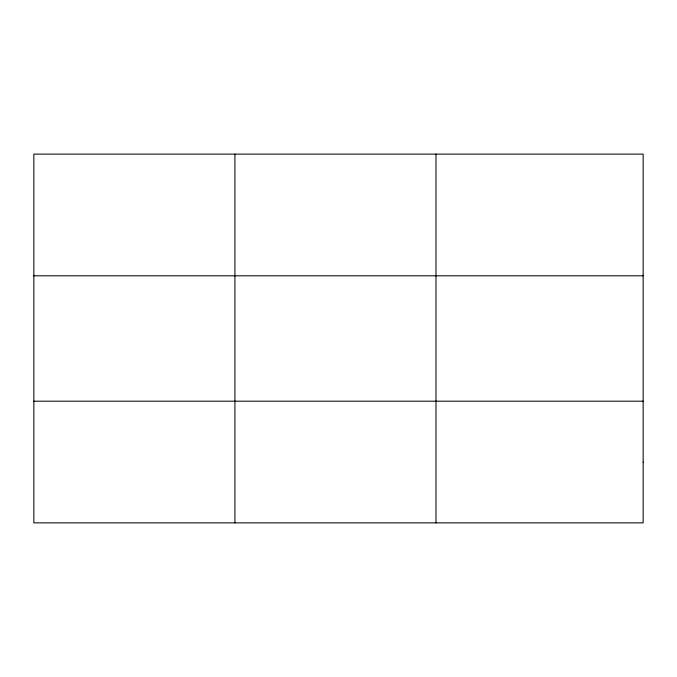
<?xml version="1.0" encoding="UTF-8"?>
<svg xmlns="http://www.w3.org/2000/svg" width="677" height="677" viewBox="0 0 677 677"><rect width="100%" height="100%" fill="white"/><g stroke="black" fill="none" stroke-linecap="round" stroke-linejoin="round"><path stroke-width="1.02" d="M234.919 522.872L234.919 154.128M435.988 522.872L435.988 154.128M33.85 275.81L643.15 275.81M33.85 401.19L643.15 401.19M643.15 462.027L643.15 522.872L33.85 522.872L33.85 154.128L643.15 154.128L643.15 462.027"/></g></svg>
